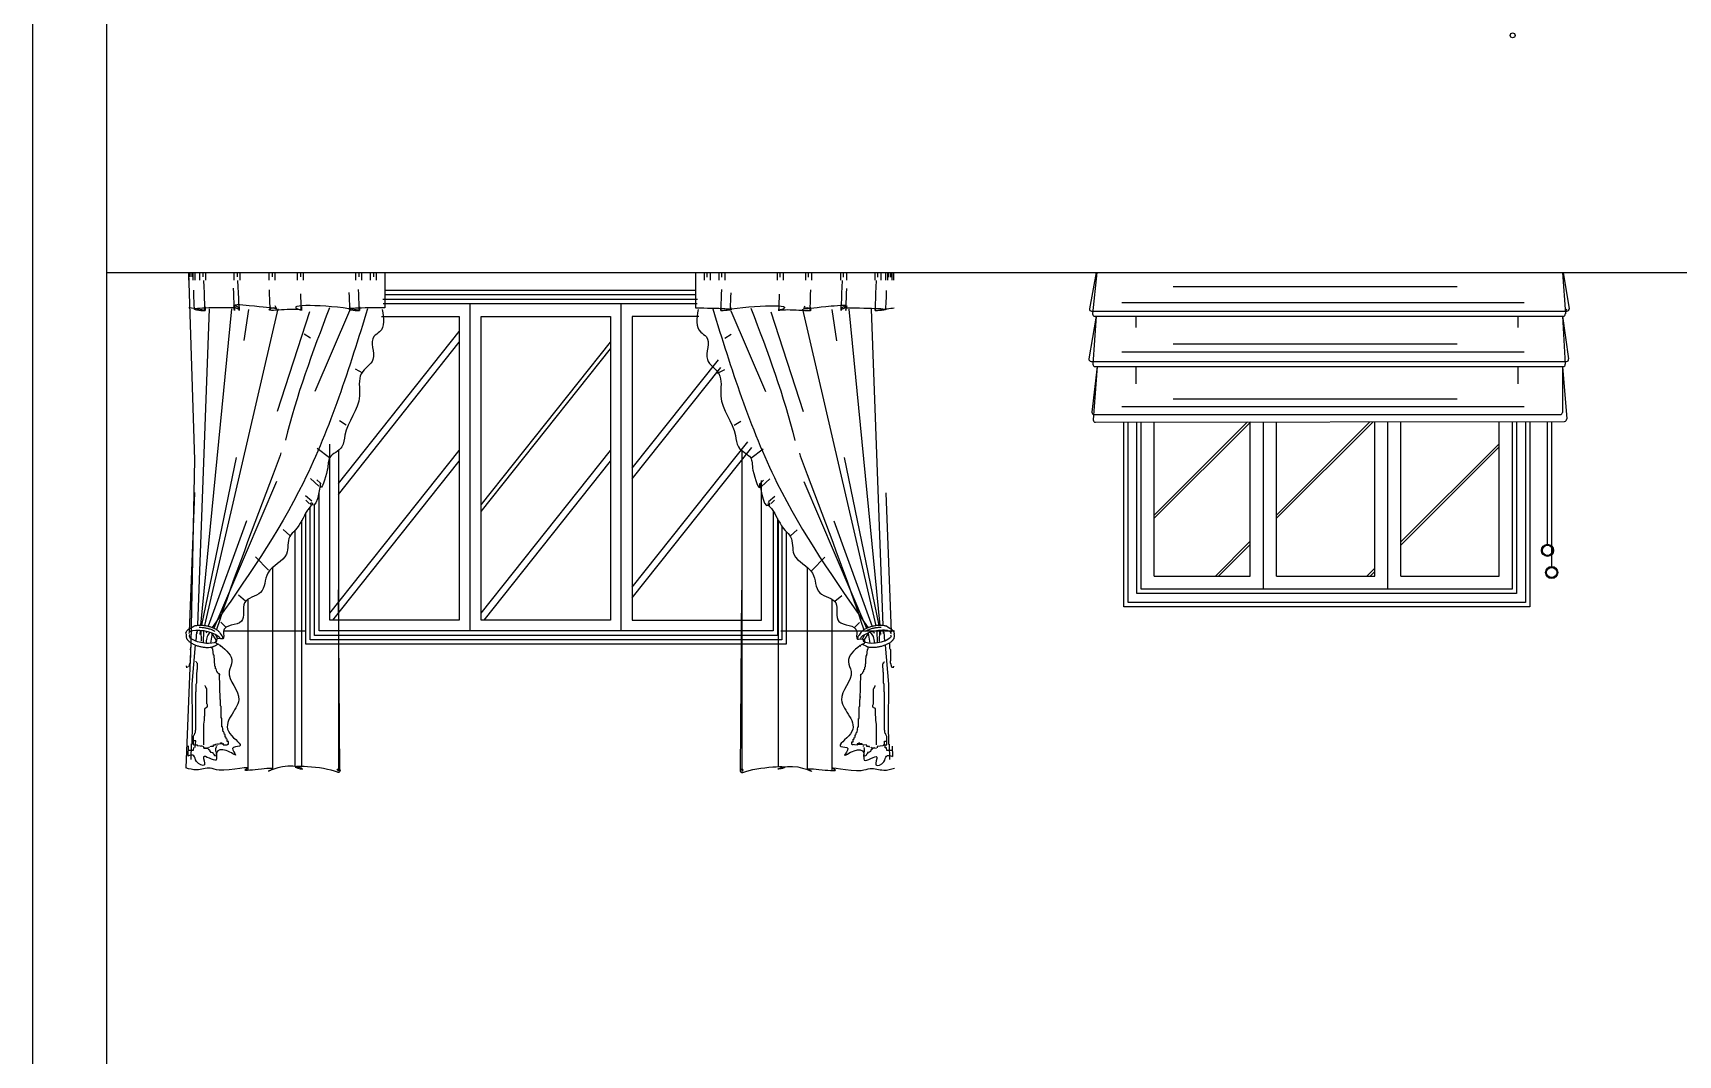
# Model space of a CAD drawing. Header units: inches. Extents: x 3.4 to 45.9, y 7.2 to 32.
# Drawn here: x 24.87 to 32.4, y 19.98 to 24.66 of the extents above; entities that cross this region are included whole.
import ezdxf

# ---------------------------------------------------------------- set-up
doc = ezdxf.new("R2010")
doc.units = ezdxf.units.IN
doc.header["$MEASUREMENT"] = 0
for name, color, linetype in [('02', 2, 'Continuous'), ('4', 4, 'Continuous'), ('kadrbm', 4, 'Continuous')]:
    doc.layers.add(name, color=color, linetype=linetype)

# ---------------------------------------------------------------- blocks, each defined once
blk = doc.blocks.new('kadrbm')
at = {"layer": 'kadrbm', "color": 4}
blk.add_lwpolyline([(0, 0), (0, 24.7972), (21, 24.7972), (21, 0), (0, 0)], close=True, dxfattribs=at)
blk.add_lwpolyline([(20.6631, 0.3257), (20.6631, 24.4603), (0.3369, 24.4603), (0.3369, 0.3257), (20.6631, 0.3257)], dxfattribs=at)

msp = doc.modelspace()

# ---------------------------------------------------------------- linework, layer by layer
at = {"layer": '02'}
for p, q in [((25.5797, 23.5622), (25.5797, 23.528)), ((25.586, 23.5622), (25.586, 23.5428)), ((25.5945, 23.5622), (25.5945, 23.5428)), ((25.599, 23.5622), (25.599, 23.528)), ((25.6075, 23.5622), (25.6075, 23.528)), ((25.6298, 23.5622), (25.6298, 23.528)), ((25.6446, 23.5622), (25.6446, 23.5428)), ((25.6576, 23.5622), (25.6576, 23.528)), ((25.787, 23.5622), (25.787, 23.528)), ((25.8018, 23.5622), (25.8018, 23.5428)), ((25.8148, 23.5622), (25.8148, 23.528)), ((25.9471, 23.5622), (25.9471, 23.528)), ((25.9619, 23.5622), (25.9619, 23.5428)), ((25.9749, 23.5622), (25.9749, 23.528)), ((26.0771, 23.5622), (26.0771, 23.528)), ((26.0919, 23.5622), (26.0919, 23.5428)), ((26.1049, 23.5622), (26.1049, 23.528)), ((26.3444, 23.5622), (26.3444, 23.528)), ((26.3592, 23.5622), (26.3592, 23.5428)), ((26.3722, 23.5622), (26.3722, 23.528)), ((26.4116, 23.5622), (26.4116, 23.528)), ((26.4264, 23.5622), (26.4264, 23.5428)), ((26.4394, 23.5622), (26.4394, 23.528)), ((26.478, 23.5622), (26.478, 23.4012)), ((27.9024, 23.5611), (27.9024, 23.4002)), ((27.941, 23.5611), (27.941, 23.5269)), ((27.954, 23.5611), (27.954, 23.5417)), ((27.9688, 23.5611), (27.9688, 23.5269)), ((28.0082, 23.5611), (28.0082, 23.5269)), ((28.0212, 23.5611), (28.0212, 23.5417)), ((28.036, 23.5611), (28.036, 23.5269)), ((28.2755, 23.5611), (28.2755, 23.5269)), ((28.2885, 23.5611), (28.2885, 23.5417)), ((28.3033, 23.5611), (28.3033, 23.5269)), ((28.4055, 23.5611), (28.4055, 23.5269)), ((28.4185, 23.5611), (28.4185, 23.5417)), ((28.4333, 23.5611), (28.4333, 23.5269)), ((28.5656, 23.5611), (28.5656, 23.5269)), ((28.5786, 23.5611), (28.5786, 23.5417)), ((28.5934, 23.5611), (28.5934, 23.5269)), ((28.7228, 23.5611), (28.7228, 23.5269)), ((28.7358, 23.5611), (28.7358, 23.5417)), ((28.7506, 23.5611), (28.7506, 23.5269)), ((28.7729, 23.5611), (28.7729, 23.5269)), ((28.7814, 23.5611), (28.7814, 23.5269)), ((28.7859, 23.5611), (28.7859, 23.5417)), ((28.7944, 23.5611), (28.7944, 23.5417)), ((28.8007, 23.5611), (28.8007, 23.5269)), ((28.8092, 23.5611), (28.8092, 23.5269)), ((29.7376, 23.5622), (29.7067, 23.3969)), ((29.7407, 23.5622), (29.7212, 23.3729)), ((31.8734, 23.5622), (31.8867, 23.3727)), ((31.8772, 23.5622), (31.9039, 23.3967)), ((30.0902, 23.4989), (31.3905, 23.4989)), ((25.6739, 23.3959), (25.6197, 21.9472)), ((25.7759, 23.3958), (25.6348, 21.9477)), ((25.9886, 23.3958), (25.6522, 21.9463)), ((25.8539, 23.3939), (25.8324, 23.2514)), ((26.1332, 23.3831), (25.9858, 22.9267)), ((26.3161, 23.3874), (26.1582, 23.0183)), ((26.8696, 21.9211), (26.8696, 23.4211)), ((27.562, 21.9211), (27.562, 23.4211)), ((28.0642, 23.3864), (28.2221, 23.0173)), ((28.2471, 23.3821), (28.3945, 22.9257)), ((28.3917, 23.3948), (28.7281, 21.9452)), ((28.5265, 23.3928), (28.548, 23.2504)), ((28.6045, 23.3948), (28.7456, 21.9467)), ((28.7065, 23.3948), (28.7607, 21.9462)), ((29.7166, 23.3855), (31.894, 23.3855)), ((29.8553, 23.426), (31.6983, 23.426)), ((26.2656, 22.596), (26.8196, 23.2927)), ((29.7367, 23.3621), (29.7042, 23.167)), ((29.7371, 23.3621), (29.7226, 23.1426)), ((29.7311, 23.3621), (31.8767, 23.3621)), ((29.9212, 23.3109), (29.9212, 23.3621)), ((31.6712, 23.3109), (31.6712, 23.3621)), ((31.8736, 23.3621), (31.8866, 23.1426)), ((31.8742, 23.3621), (31.9018, 23.1668)), ((26.1382, 23.2626), (26.1092, 23.2806)), ((26.2656, 22.5468), (26.8196, 23.2435)), ((26.9196, 22.4984), (27.512, 23.2435)), ((28.0364, 23.2616), (28.0655, 23.2796)), ((30.0902, 23.2358), (31.3905, 23.2358)), ((26.9196, 22.4677), (27.512, 23.2127)), ((27.612, 22.6663), (28.0069, 23.1628)), ((29.7141, 23.1554), (31.8919, 23.1554)), ((29.8553, 23.1994), (31.6983, 23.1994)), ((26.3771, 23.1023), (26.3439, 23.1202)), ((27.612, 22.6171), (28.0181, 23.1277)), ((28.0033, 23.1013), (28.0365, 23.1192)), ((29.7416, 23.132), (29.7179, 22.9229)), ((29.742, 23.132), (29.7241, 22.8876)), ((29.7326, 23.132), (31.8766, 23.132)), ((29.9212, 23.0525), (29.9212, 23.132)), ((31.6712, 23.0525), (31.6712, 23.132)), ((31.8731, 23.132), (31.8735, 22.9218)), ((31.8739, 23.132), (31.8931, 22.8918)), ((29.8553, 22.9485), (31.6983, 22.9485)), ((30.0902, 22.9849), (31.3905, 22.9849)), ((26.3007, 22.8643), (26.2703, 22.8836)), ((28.0797, 22.8633), (28.11, 22.8826)), ((29.7278, 22.9118), (31.8635, 22.9118)), ((29.7341, 22.8769), (31.8831, 22.881)), ((30.0035, 22.4372), (30.4457, 22.8794)), ((30.0035, 22.4522), (30.4307, 22.8793)), ((30.0035, 22.1722), (30.0035, 22.8775)), ((30.4435, 22.1722), (30.4435, 22.8783)), ((30.5035, 22.1122), (30.5035, 22.8784)), ((30.5635, 22.4372), (31.0057, 22.8794)), ((30.5635, 22.4522), (30.9907, 22.8793)), ((30.5635, 22.1722), (30.5635, 22.8785)), ((31.0135, 22.1722), (31.0135, 22.8796)), ((31.0735, 22.1122), (31.0735, 22.8796)), ((31.1335, 22.1722), (31.1335, 22.8798)), ((31.5835, 22.1722), (31.5835, 22.8805)), ((31.8037, 22.8808), (31.8037, 22.3179)), ((31.823, 22.8809), (31.823, 22.2166)), ((27.612, 22.1219), (28.1414, 22.7875)), ((31.1335, 22.3288), (31.5835, 22.7788)), ((31.1335, 22.3138), (31.5835, 22.7638)), ((25.7971, 22.7158), (25.6387, 21.9476)), ((26.2246, 22.7133), (26.1679, 22.756)), ((26.2271, 22.0033), (26.8196, 22.7483)), ((26.2407, 21.9711), (26.8196, 22.6991)), ((26.2656, 22.7479), (26.2656, 21.2801)), ((26.9196, 22.0033), (27.512, 22.7483)), ((26.9332, 21.9711), (27.512, 22.6991)), ((27.612, 22.0727), (28.1596, 22.7612)), ((28.1148, 22.7469), (28.1148, 21.279)), ((28.1558, 22.7122), (28.2124, 22.755)), ((28.5832, 22.7148), (28.7417, 21.9466)), ((26.1762, 22.5843), (26.1375, 22.6188)), ((26.1831, 22.5981), (26.1665, 22.6133)), ((28.1973, 22.597), (28.2138, 22.6123)), ((28.2041, 22.5833), (28.2429, 22.6178)), ((25.6059, 22.5553), (25.582, 21.9169)), ((25.9819, 22.606), (25.6946, 21.9343)), ((26.1444, 22.5151), (26.1153, 22.54)), ((28.2359, 22.5141), (28.2651, 22.539)), ((28.3984, 22.605), (28.6858, 21.9333)), ((28.7744, 22.5543), (28.7983, 21.9159)), ((26.1319, 22.5055), (26.1167, 22.5207)), ((28.2485, 22.5044), (28.2636, 22.5197)), ((25.8448, 22.4258), (25.669, 21.943)), ((26.0432, 22.3583), (26.0127, 22.3859)), ((26.0988, 21.3011), (26.0988, 22.4288)), ((28.2816, 21.3001), (28.2816, 22.4278)), ((28.3372, 22.3573), (28.3676, 22.3849)), ((28.5356, 22.4248), (28.7113, 21.942)), ((26.0671, 21.3019), (26.0671, 22.382)), ((30.2835, 22.1722), (30.4435, 22.3322)), ((30.2985, 22.1722), (30.4435, 22.3172)), ((25.9449, 22.1993), (25.8868, 22.2602)), ((28.4355, 22.1983), (28.4936, 22.2591)), ((25.9648, 21.2909), (25.9648, 22.2123)), ((28.4156, 21.2898), (28.4156, 22.2112)), ((30.0035, 22.1722), (30.4435, 22.1722)), ((30.5635, 22.1722), (31.0135, 22.1722)), ((30.9769, 22.1722), (31.0135, 22.2088)), ((30.9919, 22.1722), (31.0135, 22.1938)), ((31.1335, 22.1722), (31.5835, 22.1722)), ((25.8406, 22.0581), (25.8086, 22.0851)), ((26.2722, 21.2794), (26.2656, 22.1097)), ((28.1082, 21.2783), (28.1148, 22.1086)), ((28.5397, 22.0571), (28.5717, 22.084)), ((25.8529, 21.2867), (25.8529, 22.0671)), ((28.5275, 21.2856), (28.5275, 22.0661)), ((25.7482, 21.9395), (25.7269, 21.9608)), ((28.6321, 21.9385), (28.6534, 21.9597)), ((25.5894, 21.8669), (25.5865, 21.7756)), ((25.616, 21.9171), (25.6122, 21.8759)), ((25.6186, 21.9257), (25.618, 21.91)), ((25.6327, 21.9239), (25.6309, 21.9057)), ((25.635, 21.9238), (25.6377, 21.8739)), ((25.6483, 21.9227), (25.6465, 21.8674)), ((25.6634, 21.9199), (25.6604, 21.9117)), ((25.6882, 21.9115), (25.6805, 21.8659)), ((25.7063, 21.8805), (25.6864, 21.9104)), ((25.7134, 21.8855), (25.7049, 21.9026)), ((25.7398, 21.9211), (26.113, 21.9211)), ((28.2971, 21.8811), (26.1371, 21.8811)), ((28.293, 21.9211), (28.813, 21.9211)), ((28.667, 21.8845), (28.6755, 21.9016)), ((28.6741, 21.8795), (28.694, 21.9093)), ((28.6922, 21.9105), (28.6998, 21.8648)), ((28.717, 21.9189), (28.72, 21.9107)), ((28.7321, 21.9216), (28.7338, 21.8664)), ((28.7453, 21.9228), (28.7427, 21.8729)), ((28.7477, 21.9228), (28.7495, 21.9047)), ((28.7617, 21.9247), (28.7623, 21.909)), ((28.7644, 21.916), (28.7682, 21.8749)), ((28.791, 21.8658), (28.791, 21.843)), ((25.5865, 21.8369), (25.5851, 21.8369)), ((25.5851, 21.7856), (25.5865, 21.7842)), ((25.5879, 21.8412), (25.5865, 21.8383)), ((25.5894, 21.8441), (25.5879, 21.8426)), ((25.6104, 21.857), (25.5938, 21.6783)), ((25.6132, 21.7808), (25.6132, 21.7826)), ((25.6878, 21.8404), (25.6878, 21.8463)), ((25.6908, 21.8374), (25.6878, 21.8404)), ((25.6937, 21.8106), (25.6908, 21.8374)), ((25.6937, 21.8195), (25.6908, 21.8195)), ((25.6967, 21.8106), (25.6937, 21.8106)), ((25.6997, 21.7599), (25.6967, 21.8106)), ((28.6807, 21.7588), (28.6837, 21.8095)), ((28.6837, 21.8095), (28.6867, 21.8095)), ((28.6867, 21.8095), (28.6896, 21.8363)), ((28.6867, 21.8184), (28.6896, 21.8184)), ((28.6896, 21.8363), (28.6926, 21.8393)), ((28.6926, 21.8393), (28.6926, 21.8452)), ((28.77, 21.856), (28.7866, 21.6772)), ((28.791, 21.843), (28.7925, 21.8415)), ((28.7925, 21.8401), (28.7939, 21.8372)), ((28.7939, 21.8372), (28.7939, 21.8358)), ((28.7939, 21.8358), (28.7953, 21.8358)), ((28.7953, 21.7845), (28.7939, 21.7831)), ((28.7939, 21.7831), (28.7939, 21.7745)), ((28.7953, 21.8358), (28.7953, 21.7845)), ((25.5694, 21.7585), (25.5694, 21.7614)), ((25.5708, 21.7585), (25.5694, 21.7585)), ((25.5708, 21.7528), (25.5708, 21.7585)), ((25.5751, 21.7557), (25.5737, 21.7557)), ((25.5751, 21.7571), (25.5751, 21.7557)), ((25.5808, 21.7585), (25.5794, 21.7585)), ((25.5837, 21.7728), (25.5808, 21.7585)), ((25.5822, 21.7642), (25.5808, 21.7642)), ((25.5837, 21.7699), (25.5822, 21.7699)), ((25.5851, 21.7728), (25.5837, 21.7728)), ((25.5865, 21.7756), (25.5851, 21.7742)), ((25.6168, 21.7773), (25.615, 21.7773)), ((25.6168, 21.7756), (25.6168, 21.7773)), ((25.6185, 21.7738), (25.6168, 21.7756)), ((25.6168, 21.7317), (25.6185, 21.7335)), ((25.6168, 21.6843), (25.6168, 21.7317)), ((25.6203, 21.772), (25.6185, 21.7738)), ((25.6185, 21.744), (25.6203, 21.7457)), ((25.6185, 21.7335), (25.6185, 21.744)), ((25.6203, 21.7457), (25.6203, 21.772)), ((25.6997, 21.7748), (25.6967, 21.7748)), ((25.7027, 21.757), (25.6997, 21.7599)), ((25.7027, 21.748), (25.7027, 21.757)), ((25.7057, 21.748), (25.7027, 21.748)), ((25.7087, 21.7361), (25.7057, 21.748)), ((25.7087, 21.7391), (25.7057, 21.7391)), ((25.7116, 21.7331), (25.7087, 21.7361)), ((25.7116, 21.7302), (25.7116, 21.7331)), ((25.7146, 21.7272), (25.7116, 21.7302)), ((25.7176, 21.7242), (25.7146, 21.7272)), ((25.7206, 21.7242), (25.7176, 21.7242)), ((25.7236, 21.608), (25.7206, 21.7242)), ((25.7236, 21.7183), (25.7206, 21.7212)), ((28.6568, 21.6069), (28.6598, 21.7231)), ((28.6568, 21.7172), (28.6598, 21.7201)), ((28.6598, 21.7231), (28.6628, 21.7231)), ((28.6628, 21.7231), (28.6688, 21.7291)), ((28.6688, 21.732), (28.6717, 21.735)), ((28.6688, 21.7291), (28.6688, 21.732)), ((28.6717, 21.735), (28.6747, 21.7469)), ((28.6717, 21.738), (28.6747, 21.738)), ((28.6747, 21.7469), (28.6777, 21.7469)), ((28.6777, 21.7559), (28.6807, 21.7588)), ((28.6777, 21.7469), (28.6777, 21.7559)), ((28.6807, 21.7737), (28.6837, 21.7737)), ((28.7601, 21.7709), (28.7619, 21.7727)), ((28.7619, 21.7324), (28.7601, 21.7709)), ((28.7619, 21.7429), (28.7601, 21.7446)), ((28.7619, 21.7727), (28.7636, 21.7745)), ((28.7636, 21.7306), (28.7619, 21.7324)), ((28.7636, 21.7762), (28.7654, 21.7762)), ((28.7636, 21.7745), (28.7636, 21.7762)), ((28.7636, 21.6832), (28.7636, 21.7306)), ((28.7654, 21.7797), (28.7672, 21.7797)), ((28.7654, 21.7762), (28.7654, 21.7797)), ((28.7939, 21.7745), (28.7953, 21.7731)), ((28.7953, 21.7731), (28.7996, 21.7574)), ((28.7953, 21.7717), (28.7967, 21.7717)), ((28.7982, 21.7631), (28.7996, 21.7631)), ((28.7996, 21.7574), (28.801, 21.7574)), ((28.801, 21.7574), (28.801, 21.756)), ((28.801, 21.756), (28.8053, 21.756)), ((28.8082, 21.7517), (28.8096, 21.7517)), ((28.8096, 21.7574), (28.811, 21.7574)), ((28.8096, 21.7517), (28.8096, 21.7574)), ((28.811, 21.7574), (28.811, 21.7603)), ((25.5938, 21.6783), (25.5956, 21.4951)), ((25.6132, 21.6405), (25.615, 21.6458)), ((25.6132, 21.4686), (25.6132, 21.6405)), ((25.615, 21.6773), (25.6168, 21.6843)), ((25.615, 21.6458), (25.615, 21.6773)), ((25.6554, 21.6703), (25.6554, 21.6721)), ((25.6571, 21.6668), (25.6554, 21.6703)), ((25.6589, 21.6633), (25.6571, 21.6668)), ((25.6606, 21.6598), (25.6589, 21.6633)), ((25.6624, 21.658), (25.6606, 21.6598)), ((25.6624, 21.5879), (25.6624, 21.658)), ((25.7206, 21.6766), (25.7236, 21.6766)), ((28.6598, 21.6755), (28.6568, 21.6755)), ((28.718, 21.6569), (28.7198, 21.6587)), ((28.718, 21.5868), (28.718, 21.6569)), ((28.7198, 21.6587), (28.725, 21.6692)), ((28.7215, 21.6622), (28.7233, 21.6657)), ((28.725, 21.6692), (28.725, 21.671)), ((28.7654, 21.6762), (28.7636, 21.6832)), ((28.7654, 21.6447), (28.7654, 21.6762)), ((28.7672, 21.6394), (28.7654, 21.6447)), ((28.7672, 21.4675), (28.7672, 21.6394)), ((28.7866, 21.6772), (28.7848, 21.494)), ((25.6536, 21.5335), (25.6536, 21.5668)), ((25.6536, 21.5668), (25.6554, 21.5668)), ((25.6554, 21.5668), (25.6571, 21.5686)), ((25.6571, 21.5686), (25.6606, 21.5686)), ((25.6606, 21.5686), (25.6606, 21.5721)), ((25.6606, 21.5721), (25.6624, 21.5721)), ((25.6642, 21.5861), (25.6624, 21.5879)), ((25.6624, 21.5721), (25.6659, 21.5738)), ((25.6659, 21.5826), (25.6642, 21.5861)), ((25.6659, 21.5738), (25.6659, 21.5826)), ((25.7236, 21.62), (25.7206, 21.62)), ((25.7265, 21.608), (25.7236, 21.608)), ((25.7265, 21.5783), (25.7265, 21.608)), ((25.7295, 21.5753), (25.7265, 21.5783)), ((25.7295, 21.5217), (25.7295, 21.5753)), ((28.6509, 21.5742), (28.6539, 21.5772)), ((28.6509, 21.5206), (28.6509, 21.5742)), ((28.6539, 21.6069), (28.6568, 21.6069)), ((28.6539, 21.5772), (28.6539, 21.6069)), ((28.6568, 21.6189), (28.6598, 21.6189)), ((28.7145, 21.5815), (28.7162, 21.585)), ((28.7145, 21.5727), (28.7145, 21.5815)), ((28.718, 21.571), (28.7145, 21.5727)), ((28.7162, 21.585), (28.718, 21.5868)), ((28.7198, 21.5675), (28.7198, 21.571)), ((28.7233, 21.5675), (28.7198, 21.5675)), ((28.725, 21.5657), (28.7233, 21.5675)), ((28.7268, 21.5657), (28.725, 21.5657)), ((28.7268, 21.5324), (28.7268, 21.5657)), ((25.5956, 21.4951), (25.5938, 21.4025)), ((25.6501, 21.4949), (25.6519, 21.5125)), ((25.6501, 21.4002), (25.6501, 21.4949)), ((25.6519, 21.53), (25.6536, 21.5335)), ((25.6519, 21.5125), (25.6519, 21.53)), ((25.7325, 21.5217), (25.7295, 21.5217)), ((25.7325, 21.4829), (25.7325, 21.5217)), ((25.7355, 21.4829), (25.7325, 21.4829)), ((25.7385, 21.4591), (25.7355, 21.4829)), ((28.6419, 21.458), (28.6449, 21.4818)), ((28.6449, 21.4818), (28.6479, 21.4818)), ((28.6479, 21.5206), (28.6509, 21.5206)), ((28.6479, 21.4818), (28.6479, 21.5206)), ((28.7285, 21.5289), (28.7268, 21.5324)), ((28.7285, 21.5114), (28.7285, 21.5289)), ((28.7303, 21.4938), (28.7285, 21.5114)), ((28.7303, 21.3991), (28.7303, 21.4938)), ((28.7848, 21.494), (28.7866, 21.4014)), ((25.6043, 21.4115), (25.6013, 21.4115)), ((25.6027, 21.4388), (25.6045, 21.4458)), ((25.6027, 21.4002), (25.6027, 21.4388)), ((25.6133, 21.4174), (25.6043, 21.4174)), ((25.6045, 21.4458), (25.6062, 21.4476)), ((25.6062, 21.4476), (25.608, 21.4528)), ((25.608, 21.4528), (25.6097, 21.4528)), ((25.6097, 21.4546), (25.6115, 21.4581)), ((25.6097, 21.4528), (25.6097, 21.4546)), ((25.6103, 21.3876), (25.6133, 21.4174)), ((25.6115, 21.4668), (25.6132, 21.4686)), ((25.6115, 21.4581), (25.6115, 21.4668)), ((25.7027, 21.4025), (25.7385, 21.4055)), ((25.7146, 21.4025), (25.7146, 21.4055)), ((25.7265, 21.4085), (25.7325, 21.4085)), ((25.7265, 21.4055), (25.7265, 21.4085)), ((25.7325, 21.4085), (25.7325, 21.4055)), ((25.7385, 21.4681), (25.7355, 21.471)), ((25.7414, 21.4591), (25.7385, 21.4591)), ((25.7385, 21.4055), (25.7385, 21.3996)), ((25.7444, 21.4472), (25.7414, 21.4591)), ((25.7444, 21.4532), (25.7414, 21.4532)), ((25.7474, 21.4472), (25.7444, 21.4472)), ((25.7474, 21.4353), (25.7474, 21.4472)), ((25.7504, 21.4353), (25.7474, 21.4353)), ((25.7534, 21.4264), (25.7504, 21.4353)), ((25.7534, 21.4293), (25.7504, 21.4293)), ((25.7564, 21.4264), (25.7534, 21.4264)), ((25.7564, 21.4144), (25.7564, 21.4264)), ((25.7623, 21.4144), (25.7564, 21.4144)), ((25.7623, 21.4025), (25.7623, 21.4144)), ((28.6181, 21.4133), (28.624, 21.4133)), ((28.6181, 21.4014), (28.6181, 21.4133)), ((28.624, 21.4253), (28.627, 21.4253)), ((28.624, 21.4133), (28.624, 21.4253)), ((28.627, 21.4253), (28.63, 21.4342)), ((28.627, 21.4282), (28.63, 21.4282)), ((28.63, 21.4342), (28.633, 21.4342)), ((28.633, 21.4461), (28.636, 21.4461)), ((28.633, 21.4342), (28.633, 21.4461)), ((28.636, 21.4461), (28.639, 21.458)), ((28.636, 21.4521), (28.639, 21.4521)), ((28.639, 21.458), (28.6419, 21.458)), ((28.6419, 21.467), (28.6449, 21.4699)), ((28.6479, 21.4074), (28.6479, 21.4044)), ((28.6539, 21.4074), (28.6479, 21.4074)), ((28.6539, 21.4044), (28.6539, 21.4074)), ((28.7671, 21.4163), (28.7761, 21.4163)), ((28.7671, 21.4014), (28.7671, 21.4163)), ((28.7689, 21.4657), (28.7672, 21.4675)), ((28.7689, 21.457), (28.7689, 21.4657)), ((28.7707, 21.4535), (28.7689, 21.457)), ((28.7707, 21.4517), (28.7707, 21.4535)), ((28.7724, 21.4517), (28.7707, 21.4517)), ((28.7742, 21.4465), (28.7724, 21.4517)), ((28.7759, 21.4447), (28.7742, 21.4465)), ((28.7777, 21.4377), (28.7759, 21.4447)), ((28.7761, 21.4104), (28.7791, 21.4104)), ((28.7777, 21.3991), (28.7777, 21.4377)), ((25.5773, 21.3951), (25.5759, 21.3478)), ((25.5775, 21.3757), (25.6013, 21.3757)), ((25.5918, 21.4042), (25.5902, 21.333)), ((25.6013, 21.3996), (25.6192, 21.3996)), ((25.6013, 21.3757), (25.6043, 21.3876)), ((25.6013, 21.3817), (25.6043, 21.3817)), ((25.6103, 21.4025), (25.6133, 21.4025)), ((25.6192, 21.3996), (25.6192, 21.3966)), ((25.6192, 21.3966), (25.6461, 21.3936)), ((25.6371, 21.3966), (25.6371, 21.3936)), ((25.6461, 21.3936), (25.649, 21.3847)), ((25.649, 21.3847), (25.6699, 21.3847)), ((25.6519, 21.3862), (25.6519, 21.3879)), ((25.6571, 21.3879), (25.6606, 21.3862)), ((25.6624, 21.3862), (25.6659, 21.3844)), ((25.6659, 21.3844), (25.6694, 21.3809)), ((25.6694, 21.3809), (25.6712, 21.3791)), ((25.6699, 21.3847), (25.6699, 21.3876)), ((25.6712, 21.3791), (25.6729, 21.3791)), ((25.6729, 21.3876), (25.6759, 21.3906)), ((25.6729, 21.3791), (25.6747, 21.3774)), ((25.6747, 21.3774), (25.6747, 21.3739)), ((25.6747, 21.3739), (25.6764, 21.3739)), ((25.6747, 21.3704), (25.6782, 21.3704)), ((25.6764, 21.3739), (25.6764, 21.3704)), ((25.6782, 21.3704), (25.68, 21.3669)), ((25.68, 21.3669), (25.6835, 21.3669)), ((25.6818, 21.3906), (25.6818, 21.3936)), ((25.6818, 21.3936), (25.6937, 21.3936)), ((25.6835, 21.3669), (25.687, 21.3651)), ((25.687, 21.3651), (25.6905, 21.3651)), ((25.6905, 21.3651), (25.6905, 21.3599)), ((25.6922, 21.3581), (25.6958, 21.3581)), ((25.6937, 21.3936), (25.6937, 21.3996)), ((25.6937, 21.3996), (25.7027, 21.3996)), ((25.6958, 21.3581), (25.6975, 21.3511)), ((25.6958, 21.3546), (25.6975, 21.3528)), ((25.6975, 21.3511), (25.708, 21.3493)), ((25.7027, 21.3996), (25.7027, 21.4025)), ((25.7028, 21.3511), (25.7028, 21.3493)), ((25.7042, 21.3694), (25.705, 21.3842)), ((25.7042, 21.3807), (25.705, 21.3816)), ((25.7059, 21.3694), (25.7042, 21.3694)), ((25.705, 21.3842), (25.7059, 21.3851)), ((25.7059, 21.3851), (25.7076, 21.3929)), ((25.7059, 21.3877), (25.7068, 21.3886)), ((25.7068, 21.3886), (25.7076, 21.3894)), ((25.7076, 21.3476), (25.7068, 21.3676)), ((25.7076, 21.3659), (25.7068, 21.3659)), ((25.7094, 21.3964), (25.7103, 21.3964)), ((25.7103, 21.3973), (25.7111, 21.3981)), ((25.7103, 21.3964), (25.7103, 21.3973)), ((25.7146, 21.4008), (25.7155, 21.4008)), ((25.7164, 21.4016), (25.7164, 21.4025)), ((25.7347, 21.4025), (25.7356, 21.4016)), ((25.7385, 21.3996), (25.7564, 21.3996)), ((25.7564, 21.3996), (25.7593, 21.4025)), ((25.7593, 21.4025), (25.7623, 21.4025)), ((28.6419, 21.3985), (28.6181, 21.4014)), ((28.624, 21.3985), (28.6211, 21.4014)), ((28.6419, 21.4044), (28.6419, 21.3985)), ((28.6479, 21.4044), (28.6419, 21.4044)), ((28.6457, 21.4014), (28.6448, 21.4005)), ((28.6867, 21.3985), (28.6457, 21.4014)), ((28.6658, 21.4044), (28.6539, 21.4044)), ((28.664, 21.4005), (28.664, 21.4014)), ((28.6658, 21.4014), (28.6658, 21.4044)), ((28.6701, 21.3962), (28.6693, 21.397)), ((28.671, 21.3953), (28.6701, 21.3953)), ((28.6719, 21.3918), (28.6719, 21.3944)), ((28.6829, 21.35), (28.6724, 21.3482)), ((28.6736, 21.3875), (28.6728, 21.3883)), ((28.6728, 21.3465), (28.6745, 21.3683)), ((28.6736, 21.3465), (28.6728, 21.3465)), ((28.6745, 21.3866), (28.6736, 21.3875)), ((28.6736, 21.3665), (28.6745, 21.3665)), ((28.6745, 21.384), (28.6745, 21.3866)), ((28.6745, 21.3683), (28.6762, 21.3683)), ((28.6762, 21.3683), (28.6754, 21.3831)), ((28.6762, 21.3796), (28.6754, 21.3805)), ((28.6776, 21.35), (28.6776, 21.3482)), ((28.6777, 21.3985), (28.6777, 21.4014)), ((28.6846, 21.3535), (28.6829, 21.3517)), ((28.6829, 21.3517), (28.6829, 21.35)), ((28.6846, 21.357), (28.6846, 21.3535)), ((28.6882, 21.357), (28.6846, 21.357)), ((28.6867, 21.3925), (28.6867, 21.3985)), ((28.6986, 21.3925), (28.6867, 21.3925)), ((28.6899, 21.364), (28.6899, 21.3588)), ((28.6934, 21.364), (28.6899, 21.364)), ((28.6969, 21.3658), (28.6934, 21.364)), ((28.7004, 21.3658), (28.6969, 21.3658)), ((28.6986, 21.3895), (28.6986, 21.3925)), ((28.7022, 21.3693), (28.7004, 21.3658)), ((28.7057, 21.3693), (28.7022, 21.3693)), ((28.704, 21.3728), (28.704, 21.3693)), ((28.7057, 21.3728), (28.704, 21.3728)), ((28.7075, 21.3865), (28.7045, 21.3895)), ((28.7075, 21.378), (28.7057, 21.3763)), ((28.7057, 21.3763), (28.7057, 21.3728)), ((28.7314, 21.3836), (28.7075, 21.3865)), ((28.7092, 21.378), (28.7075, 21.378)), ((28.711, 21.3798), (28.7092, 21.378)), ((28.7105, 21.3836), (28.7105, 21.3865)), ((28.7145, 21.3833), (28.711, 21.3798)), ((28.718, 21.3851), (28.7145, 21.3833)), ((28.7233, 21.3868), (28.7198, 21.3851)), ((28.7285, 21.3851), (28.7285, 21.3868)), ((28.7612, 21.3955), (28.7343, 21.3925)), ((28.7343, 21.3925), (28.7343, 21.3865)), ((28.7433, 21.3955), (28.7433, 21.3925)), ((28.7612, 21.3985), (28.7612, 21.3955)), ((28.7791, 21.3985), (28.7612, 21.3985)), ((28.7701, 21.3865), (28.7701, 21.4014)), ((28.7761, 21.3865), (28.7701, 21.3865)), ((28.7791, 21.3746), (28.7761, 21.3865)), ((28.7791, 21.3806), (28.7761, 21.3806)), ((28.8029, 21.3746), (28.7791, 21.3746)), ((28.7886, 21.4031), (28.7902, 21.3319)), ((28.8031, 21.394), (28.8045, 21.3468))]:
    msp.add_line(p, q, dxfattribs=at)
for points in [[(25.5797, 23.5622), (25.6059, 22.705), (25.5894, 21.8669), (25.5674, 21.2941)], [(26.4689, 23.4401), (27.9117, 23.4411)], [(26.478, 23.4811), (27.9024, 23.4811)], [(26.478, 23.4615), (27.9024, 23.4612)], [(26.4714, 23.4211), (27.909, 23.4211)], [(26.4632, 23.3611), (26.8196, 23.3611), (26.8196, 21.9711), (26.2271, 21.9711), (26.2271, 22.777)], [(27.9165, 23.3611), (27.612, 23.3611), (27.612, 21.9711), (28.2045, 21.9711), (28.2045, 22.6103)], [(31.7235, 22.8807), (31.7235, 22.0322), (29.8635, 22.0322), (29.8635, 22.8772)], [(31.7035, 22.8807), (31.7035, 22.0522), (29.8835, 22.0522), (29.8835, 22.8772)], [(31.6635, 22.8806), (31.6635, 22.0922), (29.9235, 22.0922), (29.9235, 22.8773)], [(31.6435, 22.8806), (31.6435, 22.1122), (29.9435, 22.1122), (29.9435, 22.8774)], [(28.2571, 22.4719), (28.2571, 21.9211), (26.1771, 21.9211), (26.1771, 22.5579)], [(28.3171, 22.3768), (28.3171, 21.8611), (26.1171, 21.8611), (26.1171, 22.4627)], [(26.1371, 21.8811), (26.1371, 22.4903)], [(26.1571, 21.9011), (26.1571, 22.5002)], [(28.2771, 22.4359), (28.2771, 21.9011), (26.1571, 21.9011)], [(28.2971, 22.4019), (28.2971, 21.8811)]]:
    msp.add_lwpolyline(points, dxfattribs=at)
msp.add_lwpolyline([(27.512, 21.9711), (26.9196, 21.9711), (26.9196, 23.3611), (27.512, 23.3611)], close=True, dxfattribs=at)
for centre, radius in [((31.6454, 24.6484), 0.0112), ((31.8048, 22.2903), 0.0276), ((31.8048, 22.2903), 0.0234), ((31.8241, 22.1889), 0.0276), ((31.8241, 22.1889), 0.0234)]:
    msp.add_circle(centre, radius, dxfattribs=at)
for centre, start, end in [((29.7166, 23.3955), 171.8524, 270), ((29.7311, 23.3721), 175.32419, 270), ((31.8767, 23.3721), 270, 3.18116), ((31.883, 23.3955), 270, 4.71947), ((31.894, 23.3955), 270, 7.0679), ((29.7141, 23.1654), 170.54028, 270), ((29.7326, 23.142), 176.21443, 270), ((31.8766, 23.142), 270, 3.386), ((31.8919, 23.1654), 270, 8.05509), ((29.7278, 22.9218), 173.52376, 270), ((31.8635, 22.9218), 270, 0.09758), ((29.7341, 22.8869), 175.82109, 270.12604), ((31.8831, 22.891), 270.12604, 4.55242)]:
    msp.add_arc(centre, 0.01, start, end, dxfattribs=at)
for centre, major_axis, ratio, start_param, end_param in [((25.647, 21.8901), (-0.0643, 0.0105), 0.346346, -0.183076, 3.08902), ((28.7278, 21.8981), (0.0702, 0.0143), 0.315027, -0.18035, 3.091746)]:
    msp.add_ellipse(centre, major_axis=major_axis, ratio=ratio, start_param=start_param, end_param=end_param, dxfattribs=at)
at = {"layer": '02', "extrusion": (0, 0, -1)}
for centre, major_axis, ratio, start_param, end_param in [((25.6526, 21.8991), (-0.0702, 0.0143), 0.315027, -0.18035, 3.091746), ((28.7333, 21.8891), (0.0643, 0.0105), 0.346346, -0.183076, 3.08902)]:
    msp.add_ellipse(centre, major_axis=major_axis, ratio=ratio, start_param=start_param, end_param=end_param, dxfattribs=at)
at = {"layer": '02'}
for points, knots in [([(25.6543, 23.3935), (25.6548, 23.4164), (25.6567, 23.3463), (25.6531, 23.4479), (25.6499, 23.5265)], [0, 0, 0, 0, 17.169849, 76.192512, 76.192512, 76.192512, 76.192512]), ([(25.8101, 23.3935), (25.8106, 23.4164), (25.8125, 23.3463), (25.8089, 23.4479), (25.8057, 23.5265)], [0, 0, 0, 0, 17.169849, 76.192512, 76.192512, 76.192512, 76.192512]), ([(28.5702, 23.3925), (28.5698, 23.4154), (28.5679, 23.3453), (28.5715, 23.4468), (28.5747, 23.5255)], [0, 0, 0, 0, 17.169849, 76.192512, 76.192512, 76.192512, 76.192512]), ([(28.726, 23.3925), (28.7256, 23.4154), (28.7237, 23.3453), (28.7273, 23.4468), (28.7305, 23.5255)], [0, 0, 0, 0, 17.169849, 76.192512, 76.192512, 76.192512, 76.192512]), ([(25.6068, 23.3932), (25.6055, 23.4154), (25.6038, 23.4449), (25.6036, 23.4744), (25.6037, 23.4817)], [0, 0, 0, 0, 66.724923, 88.579438, 88.579438, 88.579438, 88.579438]), ([(25.7884, 23.3935), (25.7889, 23.4164), (25.7905, 23.3546), (25.788, 23.4263), (25.7854, 23.491)], [0, 0, 0, 0, 17.169849, 67.224618, 67.224618, 67.224618, 67.224618]), ([(25.9528, 23.3935), (25.9533, 23.4164), (25.9549, 23.3563), (25.9525, 23.4223), (25.9501, 23.4836)], [0, 0, 0, 0, 17.169849, 65.301203, 65.301203, 65.301203, 65.301203]), ([(26.0955, 23.3935), (26.096, 23.4164), (26.0975, 23.3609), (26.0956, 23.413), (26.0935, 23.465)], [0, 0, 0, 0, 17.169849, 60.305738, 60.305738, 60.305738, 60.305738]), ([(26.3177, 23.3935), (26.3182, 23.4164), (26.3197, 23.3595), (26.3177, 23.4157), (26.3155, 23.4707)], [0, 0, 0, 0, 17.169849, 61.846647, 61.846647, 61.846647, 61.846647]), ([(26.3611, 23.3935), (26.3616, 23.4164), (26.3632, 23.3559), (26.3608, 23.4233), (26.3583, 23.4854)], [0, 0, 0, 0, 17.169849, 65.760523, 65.760523, 65.760523, 65.760523]), ([(28.0192, 23.3925), (28.0188, 23.4154), (28.0172, 23.3549), (28.0196, 23.4223), (28.022, 23.4844)], [0, 0, 0, 0, 17.169849, 65.760523, 65.760523, 65.760523, 65.760523]), ([(28.0626, 23.3925), (28.0622, 23.4154), (28.0607, 23.3585), (28.0627, 23.4147), (28.0648, 23.4696)], [0, 0, 0, 0, 17.169849, 61.846647, 61.846647, 61.846647, 61.846647]), ([(28.2848, 23.3925), (28.2844, 23.4154), (28.2829, 23.3599), (28.2848, 23.412), (28.2868, 23.464)], [0, 0, 0, 0, 17.169849, 60.305738, 60.305738, 60.305738, 60.305738]), ([(28.4275, 23.3925), (28.4271, 23.4154), (28.4255, 23.3553), (28.4278, 23.4213), (28.4303, 23.4826)], [0, 0, 0, 0, 17.169849, 65.301203, 65.301203, 65.301203, 65.301203]), ([(28.5919, 23.3925), (28.5915, 23.4154), (28.5898, 23.3535), (28.5924, 23.4253), (28.5949, 23.49)], [0, 0, 0, 0, 17.169849, 67.224618, 67.224618, 67.224618, 67.224618]), ([(28.7735, 23.3922), (28.7748, 23.4144), (28.7766, 23.4439), (28.7767, 23.4734), (28.7767, 23.4807)], [0, 0, 0, 0, 66.724923, 88.579438, 88.579438, 88.579438, 88.579438]), ([(25.7846, 23.4015), (25.6847, 23.4017), (25.5367, 23.3974), (25.67, 23.3861), (25.6287, 23.394), (25.5979, 23.3984), (25.5801, 23.4005)], [2413.847338, 2413.847338, 2413.847338, 2413.847338, 4556.979908, 4924.252354, 5233.948738, 5631.865266, 5631.865266, 5631.865266, 5631.865266]), ([(26.3998, 23.3968), (26.315, 23.1249), (26.1519, 22.6016), (25.84, 22.152), (25.6874, 21.9373)], [0, 0, 0, 0, 848.391873, 1633.185945, 1633.185945, 1633.185945, 1633.185945]), ([(26.478, 23.4015), (26.3807, 23.4014), (26.2479, 23.397), (26.3768, 23.3861), (26.2299, 23.4142), (26.0044, 23.4194), (26.0935, 23.3909), (26.098, 23.3911), (26.0996, 23.3912)], [2508.624762, 2508.624762, 2508.624762, 2508.624762, 4556.979908, 4924.252354, 5233.948738, 8380.048738, 8484.242068, 8547.442068, 8547.442068, 8547.442068, 8547.442068]), ([(27.9024, 23.4005), (27.9997, 23.4003), (28.1324, 23.396), (28.0036, 23.3851), (28.1505, 23.4132), (28.376, 23.4184), (28.2869, 23.3899), (28.2824, 23.3901), (28.2807, 23.3902)], [2508.624762, 2508.624762, 2508.624762, 2508.624762, 4556.979908, 4924.252354, 5233.948738, 8380.048738, 8484.242068, 8547.442068, 8547.442068, 8547.442068, 8547.442068]), ([(27.9806, 23.3958), (28.0653, 23.1239), (28.2285, 22.6006), (28.5404, 22.151), (28.6929, 21.9362)], [0, 0, 0, 0, 848.391873, 1633.185945, 1633.185945, 1633.185945, 1633.185945]), ([(28.5958, 23.4005), (28.6957, 23.4007), (28.8437, 23.3964), (28.7104, 23.3851), (28.7552, 23.3937), (28.7905, 23.3984), (28.8125, 23.4009)], [2413.847338, 2413.847338, 2413.847338, 2413.847338, 4556.979908, 4924.252354, 5233.948738, 5722.808339, 5722.808339, 5722.808339, 5722.808339]), ([(26.0027, 22.7362), (25.9912, 22.7039), (25.8924, 22.4359), (25.7848, 22.1653), (25.7074, 21.9273)], [745.741126, 745.741126, 745.741126, 745.741126, 848.391873, 1598.664483, 1598.664483, 1598.664483, 1598.664483]), ([(28.3777, 22.7351), (28.3892, 22.7029), (28.488, 22.4349), (28.5956, 22.1643), (28.673, 21.9263)], [745.741126, 745.741126, 745.741126, 745.741126, 848.391873, 1598.664483, 1598.664483, 1598.664483, 1598.664483]), ([(25.5673, 21.9097), (25.5673, 21.9097), (25.5673, 21.9097), (25.5673, 21.9098), (25.5674, 21.9098), (25.5674, 21.9099), (25.5674, 21.9099), (25.5674, 21.91), (25.5674, 21.91), (25.5674, 21.9101), (25.5674, 21.9101), (25.5674, 21.9101), (25.5674, 21.9102), (25.5674, 21.9102), (25.5674, 21.9102), (25.5674, 21.9103), (25.5674, 21.9103), (25.5674, 21.9104), (25.5674, 21.9104), (25.5674, 21.9105), (25.5674, 21.9106), (25.5674, 21.9108), (25.5675, 21.9109), (25.5675, 21.911), (25.5675, 21.911), (25.5675, 21.9111), (25.5675, 21.9111), (25.5675, 21.9112), (25.5675, 21.9113), (25.5675, 21.9114), (25.5675, 21.9114), (25.5675, 21.9115), (25.5675, 21.9116), (25.5676, 21.9118), (25.5676, 21.9118), (25.5676, 21.912), (25.5676, 21.912), (25.5676, 21.9121), (25.5676, 21.9121), (25.5676, 21.9121), (25.5676, 21.9122), (25.5676, 21.9122), (25.5676, 21.9122), (25.5677, 21.9123), (25.5677, 21.9123), (25.5677, 21.9123), (25.5677, 21.9124), (25.5677, 21.9125), (25.5677, 21.9125), (25.5677, 21.9126), (25.5677, 21.9126), (25.5677, 21.9126), (25.5679, 21.9138), (25.5683, 21.9149), (25.5691, 21.9172), (25.5696, 21.9183), (25.5713, 21.9214), (25.5728, 21.9233), (25.576, 21.9266), (25.5778, 21.9281), (25.5806, 21.9299), (25.5816, 21.9305), (25.5836, 21.9315), (25.5846, 21.932), (25.5868, 21.9329), (25.5878, 21.9333), (25.6041, 21.9441), (25.6053, 21.9444), (25.6087, 21.9454), (25.6111, 21.9459), (25.6184, 21.9472), (25.6237, 21.9477), (25.6345, 21.9479), (25.6401, 21.9476), (25.6481, 21.9468), (25.6508, 21.9465), (25.656, 21.9457), (25.6584, 21.9453), (25.6637, 21.9443), (25.6661, 21.9437), (25.6712, 21.9425), (25.6738, 21.9418), (25.6815, 21.9395), (25.6868, 21.9376), (25.6967, 21.9334), (25.7015, 21.931), (25.7078, 21.9271), (25.7098, 21.9257), (25.7126, 21.9235), (25.7135, 21.9227), (25.7153, 21.9212), (25.7161, 21.9204), (25.7177, 21.9187), (25.7185, 21.9179), (25.7199, 21.9162), (25.7206, 21.9153), (25.7323, 21.8996), (25.7334, 21.8975), (25.7352, 21.8933), (25.7358, 21.891), (25.7362, 21.8875), (25.7363, 21.8864), (25.7362, 21.8853)], [3.114837, 3.114837, 3.114837, 3.114837, 3.148133, 3.148133, 3.181428, 3.181428, 3.248019, 3.248019, 3.314609, 3.314609, 3.347905, 3.347905, 3.3812, 3.3812, 3.414495, 3.414495, 3.447791, 3.447791, 3.514381, 3.514381, 3.647562, 3.647562, 3.780744, 3.780744, 3.847334, 3.847334, 3.913925, 3.913925, 3.980516, 3.980516, 4.047106, 4.047106, 4.180287, 4.180287, 4.313469, 4.313469, 4.380059, 4.380059, 4.413355, 4.413355, 4.44665, 4.44665, 4.479945, 4.479945, 4.513241, 4.513241, 4.579831, 4.579831, 4.646422, 4.646422, 4.676619, 4.676619, 4.676619, 4.709915, 4.709915, 4.74321, 4.74321, 4.8098, 4.8098, 4.876391, 4.876391, 4.909686, 4.909686, 4.942982, 4.942982, 4.976277, 4.976277, 5.009572, 5.009572, 5.076163, 5.076163, 5.209344, 5.209344, 5.342525, 5.342525, 5.409116, 5.409116, 5.475707, 5.475707, 5.542297, 5.542297, 5.608888, 5.608888, 5.742069, 5.742069, 5.87525, 5.87525, 5.941841, 5.941841, 5.975136, 5.975136, 6.008432, 6.008432, 6.041727, 6.041727, 6.075022, 6.075022, 6.141613, 6.141613, 6.208204, 6.208204, 6.238401, 6.238401, 6.238401, 6.238401]), ([(25.6277, 21.9384), (25.6324, 21.9384), (25.6373, 21.9381), (25.6447, 21.9374), (25.6474, 21.9371), (25.6526, 21.9363), (25.655, 21.9359), (25.6603, 21.9349), (25.6627, 21.9343), (25.6678, 21.9331), (25.6704, 21.9324), (25.6781, 21.9301), (25.6834, 21.9282), (25.6923, 21.9245), (25.6961, 21.9226), (25.6996, 21.9206)], [5.2255975, 5.2255975, 5.2255975, 5.2255975, 5.3425254, 5.3425254, 5.4091161, 5.4091161, 5.4757067, 5.4757067, 5.5422973, 5.5422973, 5.6088879, 5.6088879, 5.7420692, 5.7420692, 5.847859, 5.847859, 5.847859, 5.847859]), ([(28.813, 21.9087), (28.813, 21.9087), (28.813, 21.9087), (28.813, 21.9087), (28.813, 21.9088), (28.813, 21.9088), (28.813, 21.9089), (28.813, 21.909), (28.813, 21.909), (28.813, 21.9091), (28.813, 21.9091), (28.813, 21.9091), (28.813, 21.9091), (28.813, 21.9092), (28.813, 21.9092), (28.813, 21.9092), (28.813, 21.9093), (28.813, 21.9093), (28.813, 21.9094), (28.8129, 21.9095), (28.8129, 21.9096), (28.8129, 21.9097), (28.8129, 21.9098), (28.8129, 21.91), (28.8129, 21.91), (28.8129, 21.9101), (28.8129, 21.9101), (28.8129, 21.9102), (28.8129, 21.9102), (28.8128, 21.9103), (28.8128, 21.9104), (28.8128, 21.9105), (28.8128, 21.9106), (28.8128, 21.9107), (28.8128, 21.9108), (28.8128, 21.9109), (28.8127, 21.911), (28.8127, 21.911), (28.8127, 21.9111), (28.8127, 21.9111), (28.8127, 21.9111), (28.8127, 21.9112), (28.8127, 21.9112), (28.8127, 21.9112), (28.8127, 21.9112), (28.8127, 21.9113), (28.8127, 21.9113), (28.8127, 21.9114), (28.8127, 21.9115), (28.8126, 21.9115), (28.8126, 21.9115), (28.8126, 21.9116), (28.8124, 21.9127), (28.8121, 21.9139), (28.8113, 21.9161), (28.8108, 21.9172), (28.8091, 21.9204), (28.8076, 21.9223), (28.8044, 21.9256), (28.8026, 21.927), (28.7997, 21.9289), (28.7987, 21.9294), (28.7967, 21.9305), (28.7958, 21.931), (28.7936, 21.9319), (28.7925, 21.9323), (28.7762, 21.9431), (28.7751, 21.9434), (28.7717, 21.9444), (28.7693, 21.9449), (28.7619, 21.9462), (28.7566, 21.9466), (28.7459, 21.9468), (28.7403, 21.9466), (28.7323, 21.9458), (28.7296, 21.9455), (28.7244, 21.9447), (28.7219, 21.9443), (28.7167, 21.9432), (28.7143, 21.9427), (28.7092, 21.9415), (28.7065, 21.9408), (28.6988, 21.9385), (28.6936, 21.9366), (28.6837, 21.9324), (28.6789, 21.93), (28.6726, 21.926), (28.6706, 21.9246), (28.6678, 21.9225), (28.6668, 21.9217), (28.6651, 21.9202), (28.6643, 21.9194), (28.6626, 21.9177), (28.6619, 21.9169), (28.6604, 21.9152), (28.6597, 21.9143), (28.6481, 21.8985), (28.6469, 21.8965), (28.6452, 21.8923), (28.6446, 21.8899), (28.6442, 21.8865), (28.6441, 21.8854), (28.6441, 21.8843)], [3.114837, 3.114837, 3.114837, 3.114837, 3.148133, 3.148133, 3.181428, 3.181428, 3.248019, 3.248019, 3.314609, 3.314609, 3.347905, 3.347905, 3.3812, 3.3812, 3.414495, 3.414495, 3.447791, 3.447791, 3.514381, 3.514381, 3.647562, 3.647562, 3.780744, 3.780744, 3.847334, 3.847334, 3.913925, 3.913925, 3.980516, 3.980516, 4.047106, 4.047106, 4.180287, 4.180287, 4.313469, 4.313469, 4.380059, 4.380059, 4.413355, 4.413355, 4.44665, 4.44665, 4.479945, 4.479945, 4.513241, 4.513241, 4.579831, 4.579831, 4.646422, 4.646422, 4.676619, 4.676619, 4.676619, 4.709915, 4.709915, 4.74321, 4.74321, 4.8098, 4.8098, 4.876391, 4.876391, 4.909686, 4.909686, 4.942982, 4.942982, 4.976277, 4.976277, 5.009572, 5.009572, 5.076163, 5.076163, 5.209344, 5.209344, 5.342525, 5.342525, 5.409116, 5.409116, 5.475707, 5.475707, 5.542297, 5.542297, 5.608888, 5.608888, 5.742069, 5.742069, 5.87525, 5.87525, 5.941841, 5.941841, 5.975136, 5.975136, 6.008432, 6.008432, 6.041727, 6.041727, 6.075022, 6.075022, 6.141613, 6.141613, 6.208204, 6.208204, 6.238401, 6.238401, 6.238401, 6.238401]), ([(28.7527, 21.9374), (28.7479, 21.9374), (28.743, 21.9371), (28.7357, 21.9364), (28.733, 21.9361), (28.7278, 21.9353), (28.7253, 21.9349), (28.7201, 21.9338), (28.7177, 21.9333), (28.7126, 21.9321), (28.7099, 21.9314), (28.7022, 21.9291), (28.697, 21.9272), (28.6881, 21.9234), (28.6843, 21.9216), (28.6808, 21.9195)], [5.2255975, 5.2255975, 5.2255975, 5.2255975, 5.3425254, 5.3425254, 5.4091161, 5.4091161, 5.4757067, 5.4757067, 5.5422973, 5.5422973, 5.6088879, 5.6088879, 5.7420692, 5.7420692, 5.847859, 5.847859, 5.847859, 5.847859]), ([(25.5694, 21.9069), (25.5694, 21.9069), (25.5694, 21.9069), (25.5693, 21.9069), (25.5693, 21.9068), (25.5693, 21.9068), (25.5693, 21.9067), (25.5693, 21.9067), (25.5693, 21.9066), (25.5692, 21.9066), (25.5692, 21.9066), (25.5692, 21.9065), (25.5692, 21.9065), (25.5692, 21.9065), (25.5692, 21.9064), (25.5692, 21.9064), (25.5692, 21.9064), (25.5691, 21.9063), (25.5691, 21.9063), (25.5691, 21.9062), (25.5691, 21.9061), (25.569, 21.9059), (25.569, 21.9058), (25.5689, 21.9057), (25.5689, 21.9057), (25.5689, 21.9056), (25.5689, 21.9056), (25.5689, 21.9055), (25.5688, 21.9054), (25.5688, 21.9054), (25.5688, 21.9053), (25.5688, 21.9052), (25.5687, 21.9051), (25.5687, 21.905), (25.5687, 21.9049), (25.5686, 21.9048), (25.5686, 21.9047), (25.5686, 21.9047), (25.5686, 21.9047), (25.5686, 21.9046), (25.5686, 21.9046), (25.5686, 21.9046), (25.5686, 21.9045), (25.5686, 21.9045), (25.5686, 21.9045), (25.5685, 21.9044), (25.5685, 21.9044), (25.5685, 21.9043), (25.5685, 21.9043), (25.5685, 21.9042), (25.5685, 21.9042), (25.5685, 21.9042), (25.5682, 21.903), (25.568, 21.9018), (25.5678, 21.8994), (25.5678, 21.8982), (25.568, 21.8946), (25.5685, 21.8923), (25.57, 21.8879), (25.5711, 21.8859), (25.5729, 21.883), (25.5735, 21.8821), (25.5749, 21.8803), (25.5756, 21.8794), (25.5772, 21.8777), (25.5779, 21.8769), (25.5796, 21.8752), (25.5805, 21.8744), (25.5832, 21.8721), (25.5851, 21.8706), (25.5912, 21.8664), (25.5958, 21.8637), (25.6055, 21.859), (25.6107, 21.8568), (25.6182, 21.8542), (25.6208, 21.8533), (25.6259, 21.8518), (25.6283, 21.8512), (25.6335, 21.8499), (25.6359, 21.8493), (25.641, 21.8483), (25.6437, 21.8478), (25.6517, 21.8466), (25.6572, 21.8461), (25.668, 21.8457), (25.6733, 21.8459), (25.6807, 21.8468), (25.6831, 21.8472), (25.6866, 21.848), (25.6877, 21.8483), (25.69, 21.8489), (25.691, 21.8493), (25.6933, 21.8501), (25.6943, 21.8505), (25.6963, 21.8515), (25.6973, 21.852), (25.7093, 21.8585), (25.7127, 21.8604), (25.7148, 21.8618)], [3.114837, 3.114837, 3.114837, 3.114837, 3.148133, 3.148133, 3.181428, 3.181428, 3.248019, 3.248019, 3.314609, 3.314609, 3.347905, 3.347905, 3.3812, 3.3812, 3.414495, 3.414495, 3.447791, 3.447791, 3.514381, 3.514381, 3.647562, 3.647562, 3.780744, 3.780744, 3.847334, 3.847334, 3.913925, 3.913925, 3.980516, 3.980516, 4.047106, 4.047106, 4.180287, 4.180287, 4.313469, 4.313469, 4.380059, 4.380059, 4.413355, 4.413355, 4.44665, 4.44665, 4.479945, 4.479945, 4.513241, 4.513241, 4.579831, 4.579831, 4.646422, 4.646422, 4.676619, 4.676619, 4.676619, 4.709915, 4.709915, 4.74321, 4.74321, 4.8098, 4.8098, 4.876391, 4.876391, 4.909686, 4.909686, 4.942982, 4.942982, 4.976277, 4.976277, 5.009572, 5.009572, 5.076163, 5.076163, 5.209344, 5.209344, 5.342525, 5.342525, 5.409116, 5.409116, 5.475707, 5.475707, 5.542297, 5.542297, 5.608888, 5.608888, 5.742069, 5.742069, 5.87525, 5.87525, 5.941841, 5.941841, 5.975136, 5.975136, 6.008432, 6.008432, 6.041727, 6.041727, 6.075022, 6.075022, 6.111324, 6.111324, 6.111324, 6.111324]), ([(28.811, 21.9059), (28.811, 21.9059), (28.811, 21.9059), (28.811, 21.9058), (28.811, 21.9058), (28.8111, 21.9058), (28.8111, 21.9057), (28.8111, 21.9056), (28.8111, 21.9056), (28.8111, 21.9055), (28.8111, 21.9055), (28.8112, 21.9055), (28.8112, 21.9055), (28.8112, 21.9054), (28.8112, 21.9054), (28.8112, 21.9054), (28.8112, 21.9053), (28.8112, 21.9053), (28.8112, 21.9053), (28.8113, 21.9051), (28.8113, 21.9051), (28.8114, 21.9049), (28.8114, 21.9048), (28.8114, 21.9047), (28.8114, 21.9047), (28.8115, 21.9046), (28.8115, 21.9045), (28.8115, 21.9045), (28.8115, 21.9044), (28.8115, 21.9043), (28.8116, 21.9043), (28.8116, 21.9042), (28.8116, 21.9041), (28.8117, 21.9039), (28.8117, 21.9039), (28.8117, 21.9037), (28.8117, 21.9037), (28.8117, 21.9036), (28.8117, 21.9036), (28.8118, 21.9036), (28.8118, 21.9036), (28.8118, 21.9035), (28.8118, 21.9035), (28.8118, 21.9035), (28.8118, 21.9034), (28.8118, 21.9034), (28.8118, 21.9033), (28.8118, 21.9033), (28.8119, 21.9032), (28.8119, 21.9032), (28.8119, 21.9031), (28.8119, 21.9031), (28.8122, 21.902), (28.8124, 21.9008), (28.8126, 21.8984), (28.8126, 21.8972), (28.8124, 21.8936), (28.8119, 21.8913), (28.8103, 21.8869), (28.8093, 21.8848), (28.8075, 21.882), (28.8068, 21.881), (28.8055, 21.8793), (28.8048, 21.8784), (28.8032, 21.8766), (28.8024, 21.8758), (28.8008, 21.8742), (28.7999, 21.8734), (28.7972, 21.8711), (28.7952, 21.8696), (28.7891, 21.8653), (28.7845, 21.8627), (28.7749, 21.8579), (28.7697, 21.8558), (28.7621, 21.8531), (28.7595, 21.8523), (28.7545, 21.8508), (28.7521, 21.8501), (28.7469, 21.8488), (28.7445, 21.8483), (28.7393, 21.8473), (28.7366, 21.8468), (28.7287, 21.8456), (28.7231, 21.845), (28.7124, 21.8447), (28.7071, 21.8449), (28.6997, 21.8458), (28.6972, 21.8462), (28.6938, 21.8469), (28.6926, 21.8472), (28.6904, 21.8479), (28.6893, 21.8482), (28.6871, 21.8491), (28.6861, 21.8495), (28.6841, 21.8504), (28.683, 21.8509), (28.671, 21.8575), (28.6676, 21.8594), (28.6656, 21.8607)], [3.114837, 3.114837, 3.114837, 3.114837, 3.148133, 3.148133, 3.181428, 3.181428, 3.248019, 3.248019, 3.314609, 3.314609, 3.347905, 3.347905, 3.3812, 3.3812, 3.414495, 3.414495, 3.447791, 3.447791, 3.514381, 3.514381, 3.647562, 3.647562, 3.780744, 3.780744, 3.847334, 3.847334, 3.913925, 3.913925, 3.980516, 3.980516, 4.047106, 4.047106, 4.180287, 4.180287, 4.313469, 4.313469, 4.380059, 4.380059, 4.413355, 4.413355, 4.44665, 4.44665, 4.479945, 4.479945, 4.513241, 4.513241, 4.579831, 4.579831, 4.646422, 4.646422, 4.676619, 4.676619, 4.676619, 4.709915, 4.709915, 4.74321, 4.74321, 4.8098, 4.8098, 4.876391, 4.876391, 4.909686, 4.909686, 4.942982, 4.942982, 4.976277, 4.976277, 5.009572, 5.009572, 5.076163, 5.076163, 5.209344, 5.209344, 5.342525, 5.342525, 5.409116, 5.409116, 5.475707, 5.475707, 5.542297, 5.542297, 5.608888, 5.608888, 5.742069, 5.742069, 5.87525, 5.87525, 5.941841, 5.941841, 5.975136, 5.975136, 6.008432, 6.008432, 6.041727, 6.041727, 6.075022, 6.075022, 6.111324, 6.111324, 6.111324, 6.111324]), ([(25.7249, 21.856), (25.7529, 21.8325), (25.7947, 21.7975), (25.7418, 21.7064), (25.8744, 21.5992), (25.692, 21.4846), (25.8497, 21.3876), (25.7629, 21.3926), (25.815, 21.3348), (25.7509, 21.3836), (25.6975, 21.3769), (25.721, 21.3031), (25.6251, 21.3754), (25.6689, 21.2918), (25.6085, 21.3167), (25.609, 21.357), (25.5877, 21.3518), (25.5759, 21.3478)], [0, 0, 0, 0, 92.149715, 137.424432, 275.426244, 435.808412, 508.528423, 541.458804, 573.971264, 621.692538, 666.35852, 700.350578, 760.329658, 796.958881, 836.140637, 865.363402, 894.976119, 894.976119, 894.976119, 894.976119]), ([(28.6555, 21.8549), (28.6275, 21.8315), (28.5857, 21.7965), (28.6385, 21.7053), (28.506, 21.5982), (28.6883, 21.4836), (28.5306, 21.3866), (28.6175, 21.3916), (28.5653, 21.3338), (28.6294, 21.3826), (28.6829, 21.3759), (28.6593, 21.3021), (28.7553, 21.3744), (28.7115, 21.2908), (28.7719, 21.3157), (28.7713, 21.3559), (28.7927, 21.3508), (28.8045, 21.3468)], [0, 0, 0, 0, 92.149715, 137.424432, 275.426244, 435.808412, 508.528423, 541.458804, 573.971264, 621.692538, 666.35852, 700.350578, 760.329658, 796.958881, 836.140637, 865.363402, 894.976119, 894.976119, 894.976119, 894.976119])]:
    msp.add_open_spline(points, degree=3, knots=knots, dxfattribs=at)
for points in [[(26.4668, 23.3935), (26.4549, 23.291), (26.4286, 23.2696), (26.4239, 23.1646), (26.3714, 23.1006), (26.3625, 22.9979), (26.2955, 22.8171), (26.2822, 22.765), (26.2263, 22.7159), (26.2151, 22.6579), (26.1839, 22.5842), (26.1839, 22.5948), (26.1414, 22.4988), (26.137, 22.5055), (26.1459, 22.5077), (26.1347, 22.4877), (26.1213, 22.4698), (26.0678, 22.3828), (26.0432, 22.3537), (26.0275, 22.2734), (25.9427, 22.1864), (25.9091, 22.0971), (25.8355, 22.0503), (25.8221, 21.9655), (25.7394, 21.9186), (25.7372, 21.8852), (25.7127, 21.8852), (25.7037, 21.8673), (25.7171, 21.8606), (25.726, 21.8495)], [(25.9841, 23.3972), (25.8578, 23.4104), (25.79, 23.4043), (25.8092, 23.3962), (25.7981, 23.4084), (25.785, 23.4053)], [(26.1004, 23.3912), (26.0175, 23.3922), (25.9508, 23.3952), (25.974, 23.4003), (25.9811, 23.3962), (25.976, 23.4094)], [(27.9135, 23.3925), (27.9255, 23.29), (27.9517, 23.2685), (27.9565, 23.1636), (28.0089, 23.0996), (28.0179, 22.9969), (28.0848, 22.8161), (28.0982, 22.764), (28.154, 22.7148), (28.1652, 22.6568), (28.1965, 22.5832), (28.1965, 22.5938), (28.239, 22.4978), (28.2433, 22.5045), (28.2345, 22.5067), (28.2456, 22.4867), (28.2591, 22.4688), (28.3126, 22.3817), (28.3372, 22.3527), (28.3529, 22.2724), (28.4377, 22.1854), (28.4712, 22.0961), (28.5449, 22.0493), (28.5583, 21.9645), (28.6409, 21.9176), (28.6432, 21.8842), (28.6677, 21.8842), (28.6767, 21.8663), (28.6632, 21.8596), (28.6544, 21.8484)], [(28.28, 23.3902), (28.3629, 23.3912), (28.4296, 23.3942), (28.4064, 23.3992), (28.3993, 23.3952), (28.4043, 23.4083)], [(28.3962, 23.3962), (28.5226, 23.4093), (28.5903, 23.4033), (28.5711, 23.3952), (28.5822, 23.4073), (28.5954, 23.4043)], [(26.2664, 21.2799), (26.26, 21.2864), (26.2729, 21.2864), (26.2677, 21.2735), (26.2613, 21.2748), (26.0804, 21.2929), (26.0998, 21.289), (26.0572, 21.3019), (25.9524, 21.2825), (25.9601, 21.2864), (25.8413, 21.2877), (25.8439, 21.289), (25.7198, 21.2838), (25.6785, 21.2929), (25.6165, 21.2851), (25.5674, 21.2941)], [(28.114, 21.2788), (28.1204, 21.2853), (28.1075, 21.2853), (28.1127, 21.2724), (28.1191, 21.2737), (28.3, 21.2918), (28.2806, 21.2879), (28.3232, 21.3008), (28.428, 21.2814), (28.4203, 21.2853), (28.5391, 21.2866), (28.5365, 21.2879), (28.6606, 21.2827), (28.7019, 21.2918), (28.7639, 21.284), (28.813, 21.293)]]:
    msp.add_spline(points, degree=3, dxfattribs=at)
for points in [[(26.2247, 23.4001), (26.1482, 23.1988), (26.0718, 22.9974), (26.0237, 22.7948)], [(28.1557, 23.3991), (28.2322, 23.1977), (28.3086, 22.9963), (28.3566, 22.7938)], [(25.6781, 21.9156), (25.6686, 21.9046), (25.659, 21.891), (25.6604, 21.8668)], [(28.7023, 21.9146), (28.7117, 21.9036), (28.7214, 21.89), (28.72, 21.8658)]]:
    msp.add_open_spline(points, degree=3, dxfattribs=at)
at = {"layer": '4'}
msp.add_line((25.2032, 23.5622), (45.5294, 23.5622), dxfattribs=at)

# ---------------------------------------------------------------- block references
at = {"layer": 'kadrbm'}
msp.add_blockref('kadrbm', (24.8663, 7.2365), dxfattribs=at)

doc.saveas('drawing.dxf')
